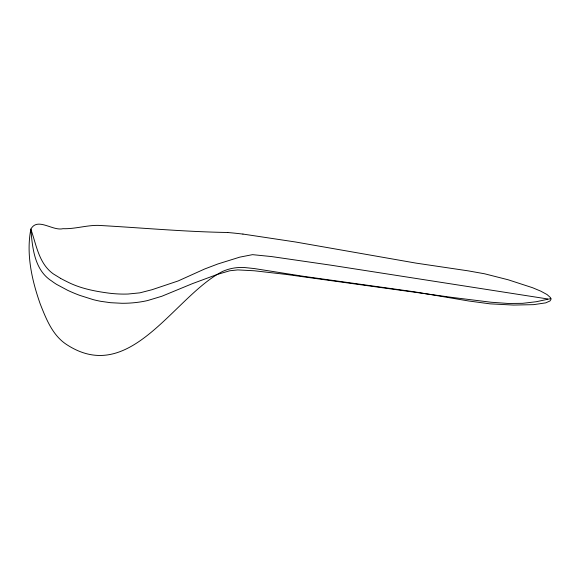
<?xml version="1.0" encoding="UTF-8"?>
<svg xmlns="http://www.w3.org/2000/svg" width="580" height="580" viewBox="0 0 580 580"><rect width="100%" height="100%" fill="white"/><g stroke="black" fill="none" stroke-linecap="round" stroke-linejoin="round"><path stroke-width="0.87" d="M60.581 278.356L53.367 273.927A33.394 22.258 16.6 0 1 50.228 271.411C38.345 260.652 35.96 243.571 30.849 229.187C26.006 254.25 31.922 280.459 40.317 304.195C46.328 319.283 52.642 335.661 67.004 344.803C130.681 385.997 174.058 296.293 222.582 271.433A45.805 45.501 -15 0 1 239.069 267.518L244.245 267.503L254.33 268.569L303.833 276.37L414.381 291.812L468.792 300.998L490.042 303.848L513.481 305.065L533.593 304.652L545.722 302.861L549.898 301.013L551 299.461L550.543 297.649L547.034 294.546L540.792 291.16L532.52 287.702L508.239 279.799L484.604 273.789L468.118 270.845L416.077 263.124L295.553 241.998L242.904 234.059M30.878 229.107C37.49 216.963 52.635 231.261 62.981 228.687C74.834 229.122 86.311 225.221 98.158 225.374C141.346 227.759 184.447 231.79 227.737 232.486M550.978 298.584L536.21 301.738L522.587 303.333L508.211 303.47L491.18 302.245L451.798 297.373L286.353 274.442L254.272 270.773L237.764 269.903L229.731 270.78L217.116 274.485L192.545 283.591L161.805 296.264L147.487 300.578A98.136 68.397 16.3 0 1 121.916 303.282L110.541 302.695L100.913 301.339A77.336 53.114 15.6 0 1 93.17 299.621L79.83 295.401A114.644 81.186 16.3 0 1 67.715 290.341L56.521 284.338A55.709 37.511 16.1 0 1 51.721 281.032C34.394 270.084 32.393 247.696 30.849 229.187M547.687 298.954L330.912 265.183L271.505 256.563L252.525 254.656L239.772 257.136L217.892 263.958L204.711 268.968L178.125 280.959L152.011 289.71L139.889 292.842L128.057 294.031A92.742 65.141 16.5 0 1 109.257 293.19C94.816 291.283 80.236 288.485 67.164 281.757A113.818 81.294 16.6 0 1 60.581 278.356M227.896 232.536A42.688 4.256 8 0 1 242.955 234.102"/></g></svg>
